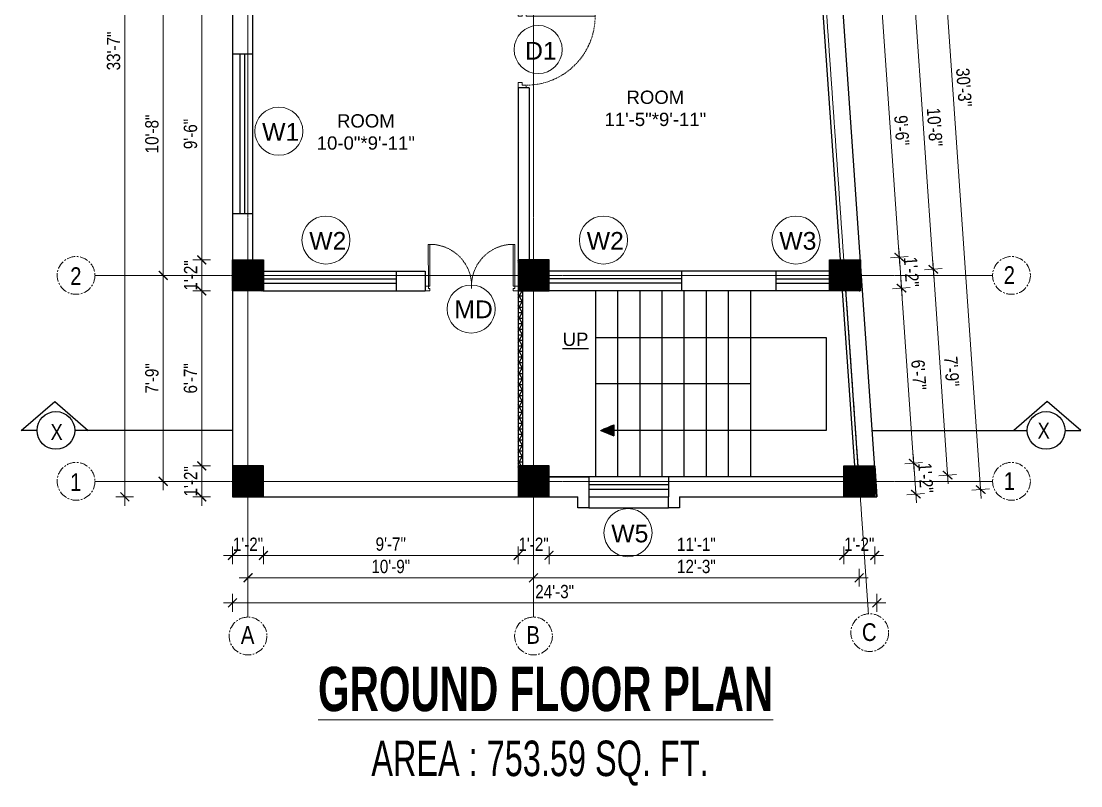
# Model space of a CAD drawing. Header units: inches. Extents: x -10117506 to -5032697, y -6529230 to -3254494.
# Drawn here: x -5047864.5 to -5047385.8, y -3260558.7 to -3260213.4 of the extents above; entities that cross this region are included whole.
import ezdxf

# ---------------------------------------------------------------- set-up
doc = ezdxf.new("R2010")
doc.units = ezdxf.units.IN
doc.header["$LTSCALE"] = 2
doc.header["$MEASUREMENT"] = 0
doc.header["$PDMODE"] = 34
doc.linetypes.add('CENTER', pattern=[2, 1.25, -0.25, 0.25, -0.25])
doc.linetypes.add('HIDDEN', pattern=[0.375, 0.25, -0.125])
doc.layers.get('0').update_dxf_attribs({"linetype": 'CONTINUOUS'})
doc.layers.get('DEFPOINTS').update_dxf_attribs({"color": 141, "linetype": 'CONTINUOUS'})
doc.layers.add('A-Hatch', color=7, linetype='CONTINUOUS')
for name, color, linetype, lineweight in [('Annotate-Lite.w', 177, 'CONTINUOUS', 9), ('Annotations-Bold.w', 177, 'CONTINUOUS', 13), ('DIM 1-100', 4, 'CONTINUOUS', 13), ('Door-Window.w', 4, 'CONTINUOUS', 15), ('TEXT', 181, 'CONTINUOUS', 25), ('Text-100.w', 254, 'CONTINUOUS', 9)]:
    doc.layers.add(name, color=color, linetype=linetype, lineweight=lineweight)
doc.styles.add('ARAIL', font='ARIALN.TTF')
doc.styles.add('Arial', font='arial.ttf', dxfattribs={"width": 0.8, "height": 12})
doc.styles.add('arial.', font='arial.ttf')
doc.styles.add('gaurav', font='arial.ttf')
doc.styles.get("Standard").update_dxf_attribs({"font": 'ARIALN.TTF'})
doc.dimstyles.new('1 by 96', dxfattribs={"dimtxt": 6, "dimasz": 4, "dimexe": 4, "dimexo": 4, "dimgap": 2, "dimtad": 1, "dimdec": 0, "dimzin": 0, "dimdsep": 46, "dimlunit": 4, "dimtxsty": 'Standard', "dimblk": 'ARCHTICK', "dimcen": 0, "dimdle": 4, "dimadec": 0, "dimazin": 0, "dimtfac": 1, "dimtdec": 0, "dimtix": 1, "dimtofl": 0, "dimtmove": 1, "dimatfit": 3, "dimldrblk": 'ARCHTICK', "dimfxl": 4, "dimfxlon": 1, "dimtolj": 1, "dimtzin": 0, "dimlwd": -1, "dimlwe": -1, "dimarcsym": 0})
pattern_1 = [(45, (43663.67672, -1619.9974), (-0.0883883476483, 0.0883883476483), [])]

# ---------------------------------------------------------------- blocks, each defined once
blk = doc.blocks.new('FDFDRE')
at = {"ltscale": 3}
for p, q in [((165701.11, -58637.82), (165701.1, -58641.5)), ((165701.1, -58641.5), (165703.55, -58641.5)), ((165704.78, -58637.83), (165701.11, -58637.82)), ((165703.55, -58641.5), (165703.53, -58672.63)), ((165704.78, -58639.66), (165703.55, -58639.66)), ((165703.55, -58639.66), (165703.55, -58641.5)), ((165703.55, -58641.5), (165704.78, -58641.5)), ((165704.78, -58641.5), (165704.76, -58672.65)), ((165704.78, -58639.66), (165704.78, -58637.83)), ((165766.98, -58637.83), (165770.65, -58637.82)), ((165766.98, -58639.66), (165766.98, -58637.83)), ((165766.98, -58639.66), (165768.2, -58639.66)), ((165766.98, -58641.5), (165767, -58672.65)), ((165768.2, -58641.5), (165766.98, -58641.5)), ((165768.2, -58639.66), (165768.2, -58641.5)), ((165770.65, -58641.5), (165768.2, -58641.5)), ((165768.2, -58641.5), (165768.22, -58672.63)), ((165770.65, -58637.82), (165770.65, -58641.5)), ((165703.53, -58672.63), (165704.76, -58672.65)), ((165768.22, -58672.63), (165767, -58672.65))]:
    blk.add_line(p, q, dxfattribs=at)
at = {"layer": 'Door-Window.w', "color": 9, "linetype": 'HIDDEN', "lineweight": 18}
for centre, start, end in [((165704.78, -58641.5), 269.96183, 3.38353), ((165766.98, -58641.5), 176.61647, 270.03817)]:
    blk.add_arc(centre, 31.16, start, end, dxfattribs=at)
blk = doc.blocks.new('3-0')
at = {"ltscale": 3}
for p, q in [((11063.05, 10097.68), (11065.97, 10099.9)), ((11065.25, 10097.81), (11066.71, 10098.92)), ((11065.97, 10099.9), (11066.71, 10098.92)), ((11063.05, 10097.68), (11064.53, 10095.73)), ((11065.99, 10096.84), (11064.53, 10095.73)), ((11065.99, 10096.84), (11065.25, 10097.81)), ((11085.5, 10074.13), (11110.32, 10092.96)), ((11086.24, 10073.15), (11111.05, 10091.97)), ((11111.05, 10091.97), (11110.32, 10092.96)), ((11084.04, 10073.02), (11082.57, 10071.91)), ((11082.57, 10071.91), (11084.79, 10068.98)), ((11084.04, 10073.02), (11084.78, 10072.04)), ((11084.78, 10072.04), (11086.24, 10073.15)), ((11084.79, 10068.98), (11087.72, 10071.2)), ((11086.24, 10073.15), (11085.5, 10074.13)), ((11087.72, 10071.2), (11086.24, 10073.15))]:
    blk.add_line(p, q, dxfattribs=at)
at = {"layer": 'Door-Window.w', "color": 9, "linetype": 'HIDDEN', "lineweight": 18}
blk.add_arc((11085.5, 10074.13), 31.16, 37.1906, 127.1465, dxfattribs=at)
blk = doc.blocks.new('_ArchTick')
at = {"color": 0, "linetype": 'ByBlock', "const_width": 0.15}
blk.add_lwpolyline([(-0.5, -0.5), (0.5, 0.5)], dxfattribs=at)
blk = doc.blocks.new('*D286')
at = {"layer": 'DEFPOINTS', "color": 0, "ltscale": 0.5, "transparency": 16777216}
for p in [(-5047769.04, -3260207.47), (-5047782.95, -3260321.23), (-5047769.04, -3260321.23)]:
    blk.add_point(p, dxfattribs=at)
at = {"layer": 'DIM 1-100', "color": 0, "ltscale": 0.5, "transparency": 16777216}
for p, q in [((-5047778.95, -3260207.47), (-5047786.95, -3260207.47)), ((-5047782.95, -3260203.47), (-5047782.95, -3260325.23)), ((-5047778.95, -3260321.23), (-5047786.95, -3260321.23))]:
    blk.add_line(p, q, dxfattribs=at)
at = {"layer": 'DIM 1-100', "color": 0, "ltscale": 0.5, "transparency": 16777216, "xscale": 4, "yscale": 4, "zscale": 4}
for p, rotation in [((-5047782.95, -3260207.47), 90), ((-5047782.95, -3260321.23), 270)]:
    blk.add_blockref('_ArchTick', p, dxfattribs=dict(at, rotation=rotation))
at = {"layer": 'DIM 1-100', "color": 0, "ltscale": 0.5, "transparency": 16777216, "insert": (-5047788.01, -3260264.35), "char_height": 6, "attachment_point": 5, "rotation": 90}
blk.add_mtext('\\A1;9\'-6"', dxfattribs=at)
blk = doc.blocks.new('*D287')
at = {"layer": 'DEFPOINTS', "color": 0, "ltscale": 0.5, "transparency": 16777216}
for p in [(-5047769.04, -3260321.23), (-5047782.95, -3260335.23), (-5047769.04, -3260335.23)]:
    blk.add_point(p, dxfattribs=at)
at = {"layer": 'DIM 1-100', "color": 0, "ltscale": 0.5, "transparency": 16777216}
for p, q in [((-5047782.95, -3260317.23), (-5047782.95, -3260339.23)), ((-5047778.95, -3260321.23), (-5047786.95, -3260321.23)), ((-5047778.95, -3260335.23), (-5047786.95, -3260335.23))]:
    blk.add_line(p, q, dxfattribs=at)
at = {"layer": 'DIM 1-100', "color": 0, "ltscale": 0.5, "transparency": 16777216, "xscale": 4, "yscale": 4, "zscale": 4}
for p, rotation in [((-5047782.95, -3260321.23), 90), ((-5047782.95, -3260335.23), 270)]:
    blk.add_blockref('_ArchTick', p, dxfattribs=dict(at, rotation=rotation))
at = {"layer": 'DIM 1-100', "color": 0, "ltscale": 0.5, "transparency": 16777216, "insert": (-5047787.96, -3260328.23), "char_height": 6, "attachment_point": 5, "rotation": 90}
blk.add_mtext('\\A1;1\'-2"', dxfattribs=at)
blk = doc.blocks.new('*D288')
at = {"layer": 'DEFPOINTS', "color": 0, "ltscale": 0.5, "transparency": 16777216}
for p in [(-5047769.04, -3260335.23), (-5047782.95, -3260414.23), (-5047769.04, -3260414.23)]:
    blk.add_point(p, dxfattribs=at)
at = {"layer": 'DIM 1-100', "color": 0, "ltscale": 0.5, "transparency": 16777216}
for p, q in [((-5047782.95, -3260331.23), (-5047782.95, -3260418.23)), ((-5047778.95, -3260335.23), (-5047786.95, -3260335.23)), ((-5047778.95, -3260414.23), (-5047786.95, -3260414.23))]:
    blk.add_line(p, q, dxfattribs=at)
at = {"layer": 'DIM 1-100', "color": 0, "ltscale": 0.5, "transparency": 16777216, "xscale": 4, "yscale": 4, "zscale": 4}
for p, rotation in [((-5047782.95, -3260335.23), 90), ((-5047782.95, -3260414.23), 270)]:
    blk.add_blockref('_ArchTick', p, dxfattribs=dict(at, rotation=rotation))
at = {"layer": 'DIM 1-100', "color": 0, "ltscale": 0.5, "transparency": 16777216, "insert": (-5047788.01, -3260374.73), "char_height": 6, "attachment_point": 5, "rotation": 90}
blk.add_mtext('\\A1;6\'-7"', dxfattribs=at)
blk = doc.blocks.new('*D289')
at = {"layer": 'DEFPOINTS', "color": 0, "ltscale": 0.5, "transparency": 16777216}
for p in [(-5047769.04, -3260414.23), (-5047782.95, -3260428.23), (-5047769.04, -3260428.23)]:
    blk.add_point(p, dxfattribs=at)
at = {"layer": 'DIM 1-100', "color": 0, "ltscale": 0.5, "transparency": 16777216}
for p, q in [((-5047782.95, -3260410.23), (-5047782.95, -3260432.23)), ((-5047778.95, -3260414.23), (-5047786.95, -3260414.23)), ((-5047778.95, -3260428.23), (-5047786.95, -3260428.23))]:
    blk.add_line(p, q, dxfattribs=at)
at = {"layer": 'DIM 1-100', "color": 0, "ltscale": 0.5, "transparency": 16777216, "xscale": 4, "yscale": 4, "zscale": 4}
for p, rotation in [((-5047782.95, -3260414.23), 90), ((-5047782.95, -3260428.23), 270)]:
    blk.add_blockref('_ArchTick', p, dxfattribs=dict(at, rotation=rotation))
at = {"layer": 'DIM 1-100', "color": 0, "ltscale": 0.5, "transparency": 16777216, "insert": (-5047787.96, -3260421.23), "char_height": 6, "attachment_point": 5, "rotation": 90}
blk.add_mtext('\\A1;1\'-2"', dxfattribs=at)
blk = doc.blocks.new('*D291')
at = {"layer": 'DEFPOINTS', "color": 0, "ltscale": 0.5, "transparency": 16777216}
for p in [(-5047762.04, -3260200.47), (-5047800.37, -3260328.23), (-5047762.04, -3260328.23)]:
    blk.add_point(p, dxfattribs=at)
at = {"layer": 'DIM 1-100', "color": 0, "ltscale": 0.5, "transparency": 16777216}
for p, q in [((-5047800.37, -3260196.47), (-5047800.37, -3260332.23)), ((-5047796.37, -3260200.47), (-5047804.37, -3260200.47)), ((-5047796.37, -3260328.23), (-5047804.37, -3260328.23))]:
    blk.add_line(p, q, dxfattribs=at)
at = {"layer": 'DIM 1-100', "color": 0, "ltscale": 0.5, "transparency": 16777216, "xscale": 4, "yscale": 4, "zscale": 4}
for p, rotation in [((-5047800.37, -3260200.47), 90), ((-5047800.37, -3260328.23), 270)]:
    blk.add_blockref('_ArchTick', p, dxfattribs=dict(at, rotation=rotation))
at = {"layer": 'DIM 1-100', "color": 0, "ltscale": 0.5, "transparency": 16777216, "insert": (-5047805.44, -3260264.35), "char_height": 6, "attachment_point": 5, "rotation": 90}
blk.add_mtext('\\A1;10\'-8"', dxfattribs=at)
blk = doc.blocks.new('*D292')
at = {"layer": 'DEFPOINTS', "color": 0, "ltscale": 0.5, "transparency": 16777216}
for p in [(-5047762.04, -3260328.23), (-5047800.37, -3260421.23), (-5047762.04, -3260421.23)]:
    blk.add_point(p, dxfattribs=at)
at = {"layer": 'DIM 1-100', "color": 0, "ltscale": 0.5, "transparency": 16777216}
for p, q in [((-5047800.37, -3260324.23), (-5047800.37, -3260425.23)), ((-5047796.37, -3260328.23), (-5047804.37, -3260328.23)), ((-5047796.37, -3260421.23), (-5047804.37, -3260421.23))]:
    blk.add_line(p, q, dxfattribs=at)
at = {"layer": 'DIM 1-100', "color": 0, "ltscale": 0.5, "transparency": 16777216, "xscale": 4, "yscale": 4, "zscale": 4}
for p, rotation in [((-5047800.37, -3260328.23), 90), ((-5047800.37, -3260421.23), 270)]:
    blk.add_blockref('_ArchTick', p, dxfattribs=dict(at, rotation=rotation))
at = {"layer": 'DIM 1-100', "color": 0, "ltscale": 0.5, "transparency": 16777216, "insert": (-5047805.44, -3260374.73), "char_height": 6, "attachment_point": 5, "rotation": 90}
blk.add_mtext('\\A1;7\'-9"', dxfattribs=at)
blk = doc.blocks.new('*D293')
at = {"layer": 'DEFPOINTS', "color": 0, "ltscale": 0.5, "transparency": 16777216}
for p in [(-5047769.04, -3260025.47), (-5047817.71, -3260428.23), (-5047769.04, -3260428.23)]:
    blk.add_point(p, dxfattribs=at)
at = {"layer": 'DIM 1-100', "color": 0, "ltscale": 0.5, "transparency": 16777216}
for p, q in [((-5047813.71, -3260025.47), (-5047821.71, -3260025.47)), ((-5047817.71, -3260021.47), (-5047817.71, -3260432.23)), ((-5047813.71, -3260428.23), (-5047821.71, -3260428.23))]:
    blk.add_line(p, q, dxfattribs=at)
at = {"layer": 'DIM 1-100', "color": 0, "ltscale": 0.5, "transparency": 16777216, "xscale": 4, "yscale": 4, "zscale": 4}
for p, rotation in [((-5047817.71, -3260025.47), 90), ((-5047817.71, -3260428.23), 270)]:
    blk.add_blockref('_ArchTick', p, dxfattribs=dict(at, rotation=rotation))
at = {"layer": 'DIM 1-100', "color": 0, "ltscale": 0.5, "transparency": 16777216, "insert": (-5047822.77, -3260226.85), "char_height": 6, "attachment_point": 5, "rotation": 90}
blk.add_mtext('\\A1;33\'-7"', dxfattribs=at)
blk = doc.blocks.new('*D298')
at = {"layer": 'DEFPOINTS', "color": 0, "ltscale": 0.5, "transparency": 16777216}
for p in [(-5047769.04, -3260428.23), (-5047755.04, -3260428.23), (-5047755.04, -3260454.67)]:
    blk.add_point(p, dxfattribs=at)
at = {"layer": 'DIM 1-100', "color": 0, "ltscale": 0.5, "transparency": 16777216}
for p, q in [((-5047769.04, -3260450.67), (-5047769.04, -3260458.67)), ((-5047755.04, -3260450.67), (-5047755.04, -3260458.67)), ((-5047773.04, -3260454.67), (-5047751.04, -3260454.67))]:
    blk.add_line(p, q, dxfattribs=at)
at = {"layer": 'DIM 1-100', "color": 0, "ltscale": 0.5, "transparency": 16777216, "xscale": 4, "yscale": 4, "zscale": 4, "rotation": 180}
blk.add_blockref('_ArchTick', (-5047769.04, -3260454.67), dxfattribs=at)
at = {"layer": 'DIM 1-100', "color": 0, "ltscale": 0.5, "transparency": 16777216, "xscale": 4, "yscale": 4, "zscale": 4}
blk.add_blockref('_ArchTick', (-5047755.04, -3260454.67), dxfattribs=at)
at = {"layer": 'DIM 1-100', "color": 0, "ltscale": 0.5, "transparency": 16777216, "insert": (-5047762.04, -3260449.66), "char_height": 6, "attachment_point": 5}
blk.add_mtext('\\A1;1\'-2"', dxfattribs=at)
blk = doc.blocks.new('*D299')
at = {"layer": 'DEFPOINTS', "color": 0, "ltscale": 0.5, "transparency": 16777216}
for p in [(-5047755.04, -3260428.23), (-5047640.04, -3260428.23), (-5047640.04, -3260454.67)]:
    blk.add_point(p, dxfattribs=at)
at = {"layer": 'DIM 1-100', "color": 0, "ltscale": 0.5, "transparency": 16777216}
for p, q in [((-5047755.04, -3260450.67), (-5047755.04, -3260458.67)), ((-5047640.04, -3260450.67), (-5047640.04, -3260458.67)), ((-5047759.04, -3260454.67), (-5047636.04, -3260454.67))]:
    blk.add_line(p, q, dxfattribs=at)
at = {"layer": 'DIM 1-100', "color": 0, "ltscale": 0.5, "transparency": 16777216, "xscale": 4, "yscale": 4, "zscale": 4, "rotation": 180}
blk.add_blockref('_ArchTick', (-5047755.04, -3260454.67), dxfattribs=at)
at = {"layer": 'DIM 1-100', "color": 0, "ltscale": 0.5, "transparency": 16777216, "xscale": 4, "yscale": 4, "zscale": 4}
blk.add_blockref('_ArchTick', (-5047640.04, -3260454.67), dxfattribs=at)
at = {"layer": 'DIM 1-100', "color": 0, "ltscale": 0.5, "transparency": 16777216, "insert": (-5047697.54, -3260449.6), "char_height": 6, "attachment_point": 5}
blk.add_mtext('\\A1;9\'-7"', dxfattribs=at)
blk = doc.blocks.new('*D300')
at = {"layer": 'DEFPOINTS', "color": 0, "ltscale": 0.5, "transparency": 16777216}
for p in [(-5047640.04, -3260428.23), (-5047626.04, -3260428.23), (-5047626.04, -3260454.67)]:
    blk.add_point(p, dxfattribs=at)
at = {"layer": 'DIM 1-100', "color": 0, "ltscale": 0.5, "transparency": 16777216}
for p, q in [((-5047640.04, -3260450.67), (-5047640.04, -3260458.67)), ((-5047626.04, -3260450.67), (-5047626.04, -3260458.67)), ((-5047644.04, -3260454.67), (-5047622.04, -3260454.67))]:
    blk.add_line(p, q, dxfattribs=at)
at = {"layer": 'DIM 1-100', "color": 0, "ltscale": 0.5, "transparency": 16777216, "xscale": 4, "yscale": 4, "zscale": 4, "rotation": 180}
blk.add_blockref('_ArchTick', (-5047640.04, -3260454.67), dxfattribs=at)
at = {"layer": 'DIM 1-100', "color": 0, "ltscale": 0.5, "transparency": 16777216, "xscale": 4, "yscale": 4, "zscale": 4}
blk.add_blockref('_ArchTick', (-5047626.04, -3260454.67), dxfattribs=at)
at = {"layer": 'DIM 1-100', "color": 0, "ltscale": 0.5, "transparency": 16777216, "insert": (-5047633.04, -3260449.66), "char_height": 6, "attachment_point": 5}
blk.add_mtext('\\A1;1\'-2"', dxfattribs=at)
blk = doc.blocks.new('*D301')
at = {"layer": 'DEFPOINTS', "color": 0, "ltscale": 0.5, "transparency": 16777216}
for p in [(-5047626.04, -3260428.23), (-5047492.89, -3260428.23), (-5047492.89, -3260454.67)]:
    blk.add_point(p, dxfattribs=at)
at = {"layer": 'DIM 1-100', "color": 0, "ltscale": 0.5, "transparency": 16777216}
for p, q in [((-5047626.04, -3260450.67), (-5047626.04, -3260458.67)), ((-5047492.89, -3260450.67), (-5047492.89, -3260458.67)), ((-5047630.04, -3260454.67), (-5047488.89, -3260454.67))]:
    blk.add_line(p, q, dxfattribs=at)
at = {"layer": 'DIM 1-100', "color": 0, "ltscale": 0.5, "transparency": 16777216, "xscale": 4, "yscale": 4, "zscale": 4, "rotation": 180}
blk.add_blockref('_ArchTick', (-5047626.04, -3260454.67), dxfattribs=at)
at = {"layer": 'DIM 1-100', "color": 0, "ltscale": 0.5, "transparency": 16777216, "xscale": 4, "yscale": 4, "zscale": 4}
blk.add_blockref('_ArchTick', (-5047492.89, -3260454.67), dxfattribs=at)
at = {"layer": 'DIM 1-100', "color": 0, "ltscale": 0.5, "transparency": 16777216, "insert": (-5047559.46, -3260449.66), "char_height": 6, "attachment_point": 5}
blk.add_mtext('\\A1;11\'-1"', dxfattribs=at)
blk = doc.blocks.new('*D302')
at = {"layer": 'DEFPOINTS', "color": 0, "ltscale": 0.5, "transparency": 16777216}
for p in [(-5047492.89, -3260428.23), (-5047478.89, -3260428.23), (-5047478.89, -3260454.67)]:
    blk.add_point(p, dxfattribs=at)
at = {"layer": 'DIM 1-100', "color": 0, "ltscale": 0.5, "transparency": 16777216}
for p, q in [((-5047492.89, -3260450.67), (-5047492.89, -3260458.67)), ((-5047478.89, -3260450.67), (-5047478.89, -3260458.67)), ((-5047496.89, -3260454.67), (-5047474.89, -3260454.67))]:
    blk.add_line(p, q, dxfattribs=at)
at = {"layer": 'DIM 1-100', "color": 0, "ltscale": 0.5, "transparency": 16777216, "xscale": 4, "yscale": 4, "zscale": 4, "rotation": 180}
blk.add_blockref('_ArchTick', (-5047492.89, -3260454.67), dxfattribs=at)
at = {"layer": 'DIM 1-100', "color": 0, "ltscale": 0.5, "transparency": 16777216, "xscale": 4, "yscale": 4, "zscale": 4}
blk.add_blockref('_ArchTick', (-5047478.89, -3260454.67), dxfattribs=at)
at = {"layer": 'DIM 1-100', "color": 0, "ltscale": 0.5, "transparency": 16777216, "insert": (-5047485.89, -3260449.66), "char_height": 6, "attachment_point": 5}
blk.add_mtext('\\A1;1\'-2"', dxfattribs=at)
blk = doc.blocks.new('*D303')
at = {"layer": 'DEFPOINTS', "color": 0, "ltscale": 0.5, "transparency": 16777216}
for p in [(-5047762.04, -3260421.23), (-5047633.04, -3260421.23), (-5047633.04, -3260464.79)]:
    blk.add_point(p, dxfattribs=at)
at = {"layer": 'DIM 1-100', "color": 0, "ltscale": 0.5, "transparency": 16777216}
for p, q in [((-5047762.04, -3260460.79), (-5047762.04, -3260468.79)), ((-5047633.04, -3260460.79), (-5047633.04, -3260468.79)), ((-5047766.04, -3260464.79), (-5047629.04, -3260464.79))]:
    blk.add_line(p, q, dxfattribs=at)
at = {"layer": 'DIM 1-100', "color": 0, "ltscale": 0.5, "transparency": 16777216, "xscale": 4, "yscale": 4, "zscale": 4, "rotation": 180}
blk.add_blockref('_ArchTick', (-5047762.04, -3260464.79), dxfattribs=at)
at = {"layer": 'DIM 1-100', "color": 0, "ltscale": 0.5, "transparency": 16777216, "xscale": 4, "yscale": 4, "zscale": 4}
blk.add_blockref('_ArchTick', (-5047633.04, -3260464.79), dxfattribs=at)
at = {"layer": 'DIM 1-100', "color": 0, "ltscale": 0.5, "transparency": 16777216, "insert": (-5047697.54, -3260459.72), "char_height": 6, "attachment_point": 5}
blk.add_mtext('\\A1;10\'-9"', dxfattribs=at)
blk = doc.blocks.new('*D304')
at = {"layer": 'DEFPOINTS', "color": 0, "ltscale": 0.5, "transparency": 16777216}
for p in [(-5047633.04, -3260421.23), (-5047485.89, -3260421.23), (-5047485.89, -3260464.79)]:
    blk.add_point(p, dxfattribs=at)
at = {"layer": 'DIM 1-100', "color": 0, "ltscale": 0.5, "transparency": 16777216}
for p, q in [((-5047633.04, -3260460.79), (-5047633.04, -3260468.79)), ((-5047485.89, -3260460.79), (-5047485.89, -3260468.79)), ((-5047637.04, -3260464.79), (-5047481.89, -3260464.79))]:
    blk.add_line(p, q, dxfattribs=at)
at = {"layer": 'DIM 1-100', "color": 0, "ltscale": 0.5, "transparency": 16777216, "xscale": 4, "yscale": 4, "zscale": 4, "rotation": 180}
blk.add_blockref('_ArchTick', (-5047633.04, -3260464.79), dxfattribs=at)
at = {"layer": 'DIM 1-100', "color": 0, "ltscale": 0.5, "transparency": 16777216, "xscale": 4, "yscale": 4, "zscale": 4}
blk.add_blockref('_ArchTick', (-5047485.89, -3260464.79), dxfattribs=at)
at = {"layer": 'DIM 1-100', "color": 0, "ltscale": 0.5, "transparency": 16777216, "insert": (-5047559.46, -3260459.72), "char_height": 6, "attachment_point": 5}
blk.add_mtext('\\A1;12\'-3"', dxfattribs=at)
blk = doc.blocks.new('*D305')
at = {"layer": 'DEFPOINTS', "color": 0, "ltscale": 0.5, "transparency": 16777216}
for p in [(-5047769.04, -3260428.23), (-5047477.92, -3260428.23), (-5047477.92, -3260476.11)]:
    blk.add_point(p, dxfattribs=at)
at = {"layer": 'DIM 1-100', "color": 0, "ltscale": 0.5, "transparency": 16777216}
for p, q in [((-5047769.04, -3260472.11), (-5047769.04, -3260480.11)), ((-5047477.92, -3260472.11), (-5047477.92, -3260480.11)), ((-5047773.04, -3260476.11), (-5047473.92, -3260476.11))]:
    blk.add_line(p, q, dxfattribs=at)
at = {"layer": 'DIM 1-100', "color": 0, "ltscale": 0.5, "transparency": 16777216, "xscale": 4, "yscale": 4, "zscale": 4, "rotation": 180}
blk.add_blockref('_ArchTick', (-5047769.04, -3260476.11), dxfattribs=at)
at = {"layer": 'DIM 1-100', "color": 0, "ltscale": 0.5, "transparency": 16777216, "xscale": 4, "yscale": 4, "zscale": 4}
blk.add_blockref('_ArchTick', (-5047477.92, -3260476.11), dxfattribs=at)
at = {"layer": 'DIM 1-100', "color": 0, "ltscale": 0.5, "transparency": 16777216, "insert": (-5047623.48, -3260471.05), "char_height": 6, "attachment_point": 5}
blk.add_mtext('\\A1;24\'-3"', dxfattribs=at)
blk = doc.blocks.new('*D306')
at = {"layer": 'DEFPOINTS', "color": 0, "ltscale": 0.5, "transparency": 16777216}
for p in [(-5047478.89, -3260414.23), (-5047460.31, -3260427), (-5047477.92, -3260428.23)]:
    blk.add_point(p, dxfattribs=at)
at = {"layer": 'DIM 1-100', "color": 0, "ltscale": 0.5, "transparency": 16777216}
for p, q in [((-5047465.28, -3260413.28), (-5047457.3, -3260412.72)), ((-5047461.57, -3260409.01), (-5047460.03, -3260430.99)), ((-5047464.3, -3260427.28), (-5047456.32, -3260426.72))]:
    blk.add_line(p, q, dxfattribs=at)
at = {"layer": 'DIM 1-100', "color": 0, "ltscale": 0.5, "transparency": 16777216, "xscale": 4, "yscale": 4, "zscale": 4}
for p, rotation in [((-5047461.29, -3260413), 93.98810611649257), ((-5047460.31, -3260427), 273.9881061164926)]:
    blk.add_blockref('_ArchTick', p, dxfattribs=dict(at, rotation=rotation))
at = {"layer": 'DIM 1-100', "color": 0, "ltscale": 0.5, "transparency": 16777216, "insert": (-5047455.8, -3260419.65), "char_height": 6, "attachment_point": 5, "rotation": 273.9881}
blk.add_mtext('\\A1;1\'-2"', dxfattribs=at)
blk = doc.blocks.new('*D307')
at = {"layer": 'DEFPOINTS', "color": 0, "ltscale": 0.5, "transparency": 16777216}
for p in [(-5047485.03, -3260335.23), (-5047466.8, -3260333.96), (-5047478.89, -3260414.23)]:
    blk.add_point(p, dxfattribs=at)
at = {"layer": 'DIM 1-100', "color": 0, "ltscale": 0.5, "transparency": 16777216}
for p, q in [((-5047461.01, -3260416.99), (-5047467.08, -3260329.97)), ((-5047470.79, -3260334.23), (-5047462.81, -3260333.68)), ((-5047465.28, -3260413.28), (-5047457.3, -3260412.72))]:
    blk.add_line(p, q, dxfattribs=at)
at = {"layer": 'DIM 1-100', "color": 0, "ltscale": 0.5, "transparency": 16777216, "xscale": 4, "yscale": 4, "zscale": 4}
for p, rotation in [((-5047466.8, -3260333.96), 93.98810609593617), ((-5047461.29, -3260413), 273.9881060959362)]:
    blk.add_blockref('_ArchTick', p, dxfattribs=dict(at, rotation=rotation))
at = {"layer": 'DIM 1-100', "color": 0, "ltscale": 0.5, "transparency": 16777216, "insert": (-5047458.99, -3260373.13), "char_height": 6, "attachment_point": 5, "rotation": 273.9881}
blk.add_mtext('\\A1;6\'-7"', dxfattribs=at)
blk = doc.blocks.new('*D308')
at = {"layer": 'DEFPOINTS', "color": 0, "ltscale": 0.5, "transparency": 16777216}
for p in [(-5047485.38, -3260321.23), (-5047467.77, -3260320), (-5047485.03, -3260335.23)]:
    blk.add_point(p, dxfattribs=at)
at = {"layer": 'DIM 1-100', "color": 0, "ltscale": 0.5, "transparency": 16777216}
for p, q in [((-5047466.52, -3260337.95), (-5047468.05, -3260316.01)), ((-5047471.76, -3260320.28), (-5047463.78, -3260319.72)), ((-5047470.79, -3260334.23), (-5047462.81, -3260333.68))]:
    blk.add_line(p, q, dxfattribs=at)
at = {"layer": 'DIM 1-100', "color": 0, "ltscale": 0.5, "transparency": 16777216, "xscale": 4, "yscale": 4, "zscale": 4}
for p, rotation in [((-5047467.77, -3260320), 93.98810609593617), ((-5047466.8, -3260333.96), 273.9881060959362)]:
    blk.add_blockref('_ArchTick', p, dxfattribs=dict(at, rotation=rotation))
at = {"layer": 'DIM 1-100', "color": 0, "ltscale": 0.5, "transparency": 16777216, "insert": (-5047462.29, -3260326.63), "char_height": 6, "attachment_point": 5, "rotation": 273.9881}
blk.add_mtext('\\A1;1\'-2"', dxfattribs=at)
blk = doc.blocks.new('*D309')
at = {"layer": 'DEFPOINTS', "color": 0, "ltscale": 0.5, "transparency": 16777216}
for p in [(-5047494.28, -3260207.47), (-5047475.71, -3260206.17), (-5047485.38, -3260321.23)]:
    blk.add_point(p, dxfattribs=at)
at = {"layer": 'DIM 1-100', "color": 0, "ltscale": 0.5, "transparency": 16777216}
for p, q in [((-5047467.49, -3260323.99), (-5047475.99, -3260202.18)), ((-5047479.7, -3260206.45), (-5047471.72, -3260205.89)), ((-5047471.76, -3260320.28), (-5047463.78, -3260319.72))]:
    blk.add_line(p, q, dxfattribs=at)
at = {"layer": 'DIM 1-100', "color": 0, "ltscale": 0.5, "transparency": 16777216, "xscale": 4, "yscale": 4, "zscale": 4}
for p, rotation in [((-5047475.71, -3260206.17), 93.98810609593617), ((-5047467.77, -3260320), 273.9881060959362)]:
    blk.add_blockref('_ArchTick', p, dxfattribs=dict(at, rotation=rotation))
at = {"layer": 'DIM 1-100', "color": 0, "ltscale": 0.5, "transparency": 16777216, "insert": (-5047466.69, -3260262.73), "char_height": 6, "attachment_point": 5, "rotation": 273.9881}
blk.add_mtext('\\A1;9\'-6"', dxfattribs=at)
blk = doc.blocks.new('*D316')
at = {"layer": 'DEFPOINTS', "color": 0, "ltscale": 0.5, "transparency": 16777216}
for p in [(-5047501.28, -3260200.47), (-5047452.42, -3260325.44), (-5047492.38, -3260328.23)]:
    blk.add_point(p, dxfattribs=at)
at = {"layer": 'DIM 1-100', "color": 0, "ltscale": 0.5, "transparency": 16777216}
for p, q in [((-5047465.31, -3260197.96), (-5047457.33, -3260197.4)), ((-5047461.6, -3260193.69), (-5047452.14, -3260329.43)), ((-5047456.41, -3260325.72), (-5047448.43, -3260325.16))]:
    blk.add_line(p, q, dxfattribs=at)
at = {"layer": 'DIM 1-100', "color": 0, "ltscale": 0.5, "transparency": 16777216, "xscale": 4, "yscale": 4, "zscale": 4}
for p, rotation in [((-5047461.32, -3260197.68), 93.98810609593617), ((-5047452.42, -3260325.44), 273.9881060959362)]:
    blk.add_blockref('_ArchTick', p, dxfattribs=dict(at, rotation=rotation))
at = {"layer": 'DIM 1-100', "color": 0, "ltscale": 0.5, "transparency": 16777216, "insert": (-5047451.82, -3260261.21), "char_height": 6, "attachment_point": 5, "rotation": 273.9881}
blk.add_mtext('\\A1;10\'-8"', dxfattribs=at)
blk = doc.blocks.new('*D317')
at = {"layer": 'DEFPOINTS', "color": 0, "ltscale": 0.5, "transparency": 16777216}
for p in [(-5047492.38, -3260328.23), (-5047485.89, -3260421.23), (-5047445.93, -3260418.44)]:
    blk.add_point(p, dxfattribs=at)
at = {"layer": 'DIM 1-100', "color": 0, "ltscale": 0.5, "transparency": 16777216}
for p, q in [((-5047452.7, -3260321.45), (-5047445.65, -3260422.43)), ((-5047456.41, -3260325.72), (-5047448.43, -3260325.16)), ((-5047449.92, -3260418.72), (-5047441.94, -3260418.16))]:
    blk.add_line(p, q, dxfattribs=at)
at = {"layer": 'DIM 1-100', "color": 0, "ltscale": 0.5, "transparency": 16777216, "xscale": 4, "yscale": 4, "zscale": 4}
for p, rotation in [((-5047452.42, -3260325.44), 93.98810609593617), ((-5047445.93, -3260418.44), 273.9881060959362)]:
    blk.add_blockref('_ArchTick', p, dxfattribs=dict(at, rotation=rotation))
at = {"layer": 'DIM 1-100', "color": 0, "ltscale": 0.5, "transparency": 16777216, "insert": (-5047444.12, -3260371.59), "char_height": 6, "attachment_point": 5, "rotation": 273.9881}
blk.add_mtext('\\A1;7\'-9"', dxfattribs=at)
blk = doc.blocks.new('*D319')
at = {"layer": 'DEFPOINTS', "color": 0, "ltscale": 0.5, "transparency": 16777216}
for p in [(-5047456.27, -3260062.36), (-5047503.2, -3260065.63), (-5047477.92, -3260428.23)]:
    blk.add_point(p, dxfattribs=at)
at = {"layer": 'DIM 1-100', "color": 0, "ltscale": 0.5, "transparency": 16777216}
for p, q in [((-5047430.72, -3260428.95), (-5047456.55, -3260058.37)), ((-5047460.26, -3260062.64), (-5047452.28, -3260062.08)), ((-5047434.98, -3260425.23), (-5047427, -3260424.68))]:
    blk.add_line(p, q, dxfattribs=at)
at = {"layer": 'DIM 1-100', "color": 0, "ltscale": 0.5, "transparency": 16777216, "xscale": 4, "yscale": 4, "zscale": 4}
for p, rotation in [((-5047456.27, -3260062.36), 93.98810611425189), ((-5047430.99, -3260424.96), 273.9881061142519)]:
    blk.add_blockref('_ArchTick', p, dxfattribs=dict(at, rotation=rotation))
at = {"layer": 'DIM 1-100', "color": 0, "ltscale": 0.5, "transparency": 16777216, "insert": (-5047438.58, -3260243.3), "char_height": 6, "attachment_point": 5, "rotation": 273.9881}
blk.add_mtext('\\A1;30\'-3"', dxfattribs=at)

msp = doc.modelspace()

# ---------------------------------------------------------------- hatches: boundary and pattern name
at = {"layer": 'A-Hatch', "ltscale": 0.5}
h = msp.add_hatch(dxfattribs=at)
h.set_pattern_fill('ANSI31', color=256)
h.set_pattern_definition(pattern_1)
h.paths.add_polyline_path([(-5047755.04, -3260326.23), (-5047755.04, -3260321.23), (-5047769.04, -3260321.23), (-5047769.04, -3260335.23), (-5047755.04, -3260335.23)])
h = msp.add_hatch(dxfattribs=at)
h.set_pattern_fill('ANSI31', color=256)
h.set_pattern_definition(pattern_1)
h.paths.add_polyline_path([(-5047626.04, -3260321.23), (-5047640.04, -3260321.23), (-5047640.04, -3260333.01), (-5047640.03, -3260333.01), (-5047640.04, -3260335.23), (-5047626.04, -3260335.23)])
h = msp.add_hatch(dxfattribs=at)
h.set_pattern_fill('ANSI31', color=256)
h.set_pattern_definition(pattern_1)
h.paths.add_polyline_path([(-5047485.38, -3260321.23), (-5047499.38, -3260321.23), (-5047499.38, -3260335.23), (-5047485.38, -3260335.23)])
at = {"layer": 'A-Hatch', "transparency": 33554661}
h = msp.add_hatch(dxfattribs=at)
h.set_pattern_fill('NET3', color=256, scale=20)
h.set_pattern_definition([(0, (37518.7272, -1619.9974), (0, 2.5), []), (60, (37518.7272, -1619.9974), (-2.1650635095, 1.25), []), (120, (37518.7272, -1619.9974), (-2.1650635095, -1.25), [])])
h.paths.add_polyline_path([(-5047638.04, -3260335.23), (-5047640.04, -3260335.23), (-5047640.04, -3260414.23), (-5047638.04, -3260414.23)])
at = {"layer": 'A-Hatch', "ltscale": 0.5}
h = msp.add_hatch(dxfattribs=at)
h.set_pattern_fill('ANSI31', color=256)
h.set_pattern_definition(pattern_1)
h.paths.add_polyline_path([(-5047602.7, -3260398.23), (-5047596.78, -3260400.74), (-5047596.78, -3260395.72)])
h = msp.add_hatch(dxfattribs=at)
h.set_pattern_fill('ANSI31', color=256)
h.set_pattern_definition(pattern_1)
h.paths.add_polyline_path([(-5047755.04, -3260414.23), (-5047769.04, -3260414.23), (-5047769.04, -3260428.23), (-5047755.04, -3260428.23)])
h = msp.add_hatch(dxfattribs=at)
h.set_pattern_fill('ANSI31', color=256)
h.set_pattern_definition(pattern_1)
h.paths.add_polyline_path([(-5047626.04, -3260414.23), (-5047640.04, -3260414.23), (-5047640.04, -3260428.23), (-5047626.04, -3260428.23)])
h = msp.add_hatch(dxfattribs=at)
h.set_pattern_fill('ANSI31', color=256)
h.set_pattern_definition(pattern_1)
h.paths.add_polyline_path([(-5047478.89, -3260414.23), (-5047492.89, -3260414.23), (-5047492.89, -3260428.23), (-5047478.89, -3260428.23)])

# ---------------------------------------------------------------- linework, layer by layer
at = {"ltscale": 0.5}
for p, q in [((-5047477.92, -3260428.23), (-5047503.2, -3260065.63)), ((-5047769.04, -3260193.47), (-5047769.04, -3260428.23)), ((-5047760.04, -3260207.47), (-5047760.04, -3260321.23)), ((-5047494.4, -3260321.23), (-5047502.33, -3260207.47)), ((-5047760.04, -3260228.35), (-5047769.04, -3260228.35)), ((-5047765.54, -3260300.35), (-5047765.54, -3260228.35)), ((-5047763.54, -3260300.35), (-5047763.54, -3260228.35)), ((-5047640.04, -3260243.47), (-5047640.04, -3260321.23)), ((-5047635.04, -3260243.47), (-5047640.04, -3260243.47)), ((-5047635.04, -3260243.47), (-5047635.04, -3260321.23)), ((-5047760.04, -3260300.35), (-5047769.04, -3260300.35)), ((-5047755.04, -3260326.23), (-5047682.04, -3260326.23)), ((-5047755.04, -3260326.23), (-5047755.04, -3260335.23)), ((-5047695.04, -3260326.23), (-5047695.04, -3260335.23)), ((-5047682.04, -3260326.23), (-5047682.04, -3260335.23)), ((-5047499.38, -3260326.23), (-5047626.04, -3260326.23)), ((-5047566.04, -3260335.23), (-5047566.04, -3260326.23)), ((-5047523.38, -3260335.23), (-5047523.38, -3260326.23)), ((-5047755.04, -3260329.73), (-5047695.04, -3260329.73)), ((-5047755.04, -3260331.73), (-5047695.04, -3260331.73)), ((-5047566.04, -3260329.73), (-5047626.04, -3260329.73)), ((-5047566.04, -3260331.73), (-5047626.04, -3260331.73)), ((-5047523.38, -3260329.73), (-5047499.38, -3260329.73)), ((-5047523.38, -3260331.73), (-5047499.38, -3260331.73)), ((-5047485.89, -3260421.23), (-5047492.38, -3260328.23)), ((-5047755.04, -3260335.23), (-5047682.04, -3260335.23)), ((-5047640.04, -3260335.23), (-5047640.04, -3260414.23)), ((-5047638.04, -3260335.23), (-5047638.04, -3260414.23)), ((-5047499.03, -3260335.23), (-5047626.04, -3260335.23)), ((-5047605.07, -3260335.23), (-5047605.07, -3260377.23)), ((-5047595.07, -3260335.23), (-5047595.07, -3260377.23)), ((-5047585.07, -3260335.23), (-5047585.07, -3260377.23)), ((-5047575.07, -3260335.23), (-5047575.07, -3260377.23)), ((-5047565.07, -3260335.23), (-5047565.07, -3260377.23)), ((-5047555.07, -3260335.23), (-5047555.07, -3260377.23)), ((-5047545.07, -3260335.23), (-5047545.07, -3260377.23)), ((-5047535.07, -3260335.23), (-5047535.07, -3260377.23)), ((-5047499.38, -3260335.23), (-5047523.38, -3260335.23)), ((-5047487.91, -3260414.23), (-5047493.42, -3260335.23)), ((-5047605.07, -3260356.23), (-5047500.79, -3260356.23)), ((-5047500.79, -3260356.23), (-5047500.79, -3260398.23)), ((-5047535.07, -3260377.23), (-5047605.07, -3260377.23)), ((-5047605.07, -3260377.23), (-5047605.07, -3260419.23)), ((-5047595.07, -3260377.23), (-5047595.07, -3260419.23)), ((-5047585.07, -3260377.23), (-5047585.07, -3260419.23)), ((-5047575.07, -3260377.23), (-5047575.07, -3260419.23)), ((-5047565.07, -3260377.23), (-5047565.07, -3260419.23)), ((-5047555.07, -3260377.23), (-5047555.07, -3260419.23)), ((-5047545.07, -3260377.23), (-5047545.07, -3260419.23)), ((-5047535.07, -3260377.23), (-5047535.07, -3260419.23)), ((-5047602.7, -3260398.23), (-5047596.78, -3260395.72)), ((-5047602.7, -3260398.23), (-5047596.78, -3260400.74)), ((-5047596.78, -3260395.72), (-5047596.78, -3260400.74)), ((-5047500.79, -3260398.23), (-5047596.78, -3260398.23)), ((-5047478.89, -3260414.23), (-5047477.92, -3260428.23)), ((-5047492.89, -3260419.23), (-5047626.04, -3260419.23)), ((-5047626.04, -3260419.23), (-5047608.04, -3260419.23)), ((-5047608.04, -3260419.23), (-5047608.04, -3260428.23)), ((-5047608.04, -3260422.73), (-5047572.04, -3260422.73)), ((-5047572.04, -3260419.23), (-5047572.04, -3260428.23)), ((-5047608.04, -3260424.73), (-5047572.04, -3260424.73)), ((-5047769.04, -3260428.23), (-5047613.04, -3260428.23)), ((-5047613.04, -3260433.23), (-5047613.04, -3260428.23)), ((-5047608.04, -3260428.23), (-5047572.04, -3260428.23)), ((-5047608.04, -3260428.23), (-5047608.04, -3260433.23)), ((-5047572.04, -3260433.23), (-5047572.04, -3260428.23)), ((-5047567.04, -3260428.23), (-5047477.92, -3260428.23)), ((-5047567.04, -3260428.23), (-5047567.04, -3260433.23)), ((-5047608.04, -3260433.23), (-5047613.04, -3260433.23)), ((-5047608.04, -3260433.23), (-5047572.04, -3260433.23)), ((-5047567.04, -3260433.23), (-5047572.04, -3260433.23))]:
    msp.add_line(p, q, dxfattribs=at)
for points in [[(-5047769.04, -3260321.23), (-5047755.04, -3260321.23), (-5047755.04, -3260335.23), (-5047769.04, -3260335.23)], [(-5047626.04, -3260321.23), (-5047640.04, -3260321.23), (-5047640.04, -3260335.23), (-5047626.04, -3260335.23)], [(-5047499.38, -3260321.23), (-5047485.38, -3260321.23), (-5047485.38, -3260335.23), (-5047499.38, -3260335.23)], [(-5047755.04, -3260414.23), (-5047769.04, -3260414.23), (-5047769.04, -3260428.23), (-5047755.04, -3260428.23)], [(-5047626.04, -3260414.23), (-5047640.04, -3260414.23), (-5047640.04, -3260428.23), (-5047626.04, -3260428.23)], [(-5047492.89, -3260414.23), (-5047478.89, -3260414.23), (-5047478.89, -3260428.23), (-5047492.89, -3260428.23)]]:
    msp.add_lwpolyline(points, close=True, dxfattribs=at)
at = {"layer": 'Annotate-Lite.w', "ltscale": 0.005}
for centre in [(-5047630.94, -3260226.19), (-5047748.11, -3260263.08), (-5047726.82, -3260312.27), (-5047601.44, -3260312.27), (-5047514.45, -3260312.27), (-5047661.21, -3260343.44), (-5047590.36, -3260444.43)]:
    msp.add_circle(centre, 10.86, dxfattribs=at)
at = {"layer": 'Annotations-Bold.w', "linetype": 'CENTER', "ltscale": 0.3}
for p, q in [((-5047518.84, -3259948.59), (-5047481.72, -3260481.05)), ((-5047762.04, -3259954.44), (-5047762.04, -3260482.55)), ((-5047633.04, -3259954.44), (-5047633.04, -3260482.55)), ((-5047425.62, -3260328.23), (-5047831.2, -3260328.23)), ((-5047425.62, -3260421.23), (-5047831.2, -3260421.23))]:
    msp.add_line(p, q, dxfattribs=at)
at = {"layer": 'Annotations-Bold.w', "linetype": 'CENTER', "ltscale": 1.5}
for centre in [(-5047839.73, -3260328.23), (-5047417.09, -3260328.23), (-5047839.73, -3260421.23), (-5047417.09, -3260421.23), (-5047762.04, -3260491.09), (-5047633.04, -3260491.09), (-5047481.13, -3260489.57)]:
    msp.add_circle(centre, 8.53, dxfattribs=at)
at = {"layer": 'TEXT'}
for points in [[(-5047857.37, -3260398.23), (-5047864.51, -3260398.23), (-5047849.37, -3260385.14), (-5047834.23, -3260398.23)], [(-5047392.91, -3260398.23), (-5047385.77, -3260398.23), (-5047400.91, -3260385.14), (-5047416.05, -3260398.23)], [(-5047769.04, -3260398.23), (-5047840.3, -3260398.23)], [(-5047480.01, -3260398.23), (-5047409.98, -3260398.23)]]:
    msp.add_lwpolyline(points, dxfattribs=at)
for centre in [(-5047848.84, -3260398.23), (-5047401.44, -3260398.23)]:
    msp.add_circle(centre, 8.53, dxfattribs=at)

# ---------------------------------------------------------------- block references
at = {"layer": 'Door-Window.w', "linetype": 'ByBlock', "xscale": -0.9997910043702504, "yscale": 0.9997910037636757, "zscale": 0.9997910039624012, "rotation": 217.190595210246}
msp.add_blockref('3-0', (-5062553.77, -3258886.91), dxfattribs=at)
at = {"layer": 'Door-Window.w', "ltscale": 0.005, "xscale": 0.6039383709430695, "yscale": 0.6039383709430695, "zscale": 0.6039383709985556, "rotation": 180}
msp.add_blockref('FDFDRE', (-4947566.78, -3295748.86), dxfattribs=at)

# ---------------------------------------------------------------- texts
at = {"layer": 'Annotate-Lite.w', "ltscale": 0.005, "char_height": 8, "style": 'gaurav'}
for s, insert, attachment_point in [('D1', (-5047636.86, -3260230.75), 7), ('W1', (-5047755.65, -3260259.43), 1), ('W2', (-5047734.36, -3260308.62), 1), ('W2', (-5047608.99, -3260308.62), 1), ('W3', (-5047521.99, -3260308.62), 1), ('MD', (-5047668.82, -3260339.54), 1), ('W5', (-5047597.91, -3260440.78), 1)]:
    msp.add_mtext_dynamic_manual_height_columns(s, width=8, gutter_width=100, heights=[0], dxfattribs=dict(at, insert=insert, attachment_point=attachment_point))
at = {"layer": 'Annotations-Bold.w', "linetype": 'CENTER', "ltscale": 1.5, "char_height": 8, "attachment_point": 1, "style": 'ARAIL'}
for s, insert in [('2', (-5047842.38, -3260324.55)), ('2', (-5047420.62, -3260324.09)), ('1', (-5047842.38, -3260417.55)), ('1', (-5047420.62, -3260417.09)), ('C', (-5047484.66, -3260485.34)), ('A', (-5047765.27, -3260486.63)), ('B', (-5047636.27, -3260486.63))]:
    msp.add_mtext_dynamic_manual_height_columns(s, width=6.5393, gutter_width=100, heights=[0], dxfattribs=dict(at, insert=insert))
at = {"layer": 'TEXT', "lineweight": -2, "char_height": 6, "attachment_point": 5, "style": 'arial.'}
for s, insert in [('{\\W1;ROOM\\P11\'-5"*9\'-11"}', (-5047577.99, -3260252.79)), ('{\\W1;ROOM\\P10-0"*9\'-11"}', (-5047708.8, -3260263.46))]:
    msp.add_mtext_dynamic_manual_height_columns(s, width=45.7314, gutter_width=30, heights=[0], dxfattribs=dict(at, insert=insert))
at = {"layer": 'TEXT', "lineweight": -2, "insert": (-5047614.06, -3260357.11), "char_height": 6, "width": 127.5059, "attachment_point": 5, "style": 'arial.'}
msp.add_mtext('{\\LUP}', dxfattribs=at)
at = {"layer": 'TEXT', "char_height": 7.2, "style": 'ARAIL'}
for insert, attachment_point in [((-5047845.75, -3260395.39), 3), ((-5047405.28, -3260394.73), 1)]:
    msp.add_mtext_dynamic_manual_height_columns('X', width=125.4648, gutter_width=90, heights=[0], dxfattribs=dict(at, insert=insert, attachment_point=attachment_point))
at = {"layer": 'Text-100.w', "insert": (-5047630.12, -3260505.01), "char_height": 20, "width": 569.1024, "attachment_point": 2, "style": 'Arial'}
msp.add_mtext('\\A1;{\\fArial Narrow|b1|i0|c0|p34;\\L GROUND FLOOR PLAN\\P\\fArial Narrow|b0|i0|c0|p34;\\H0.8x;\\lAREA : 753.59 SQ. FT.\\H1.02306x; }', dxfattribs=at)

# ---------------------------------------------------------------- dimensions: what is measured, and where the dimension line sits
at = {"layer": 'DIM 1-100', "ltscale": 0.5}
for base, p1, p2, angle, picture, middle in [((-5047817.71, -3260428.23), (-5047769.04, -3260025.47), (-5047769.04, -3260428.23), 90, '*D293', (-5047822.77, -3260226.85)), ((-5047800.37, -3260328.23), (-5047762.04, -3260200.47), (-5047762.04, -3260328.23), 90, '*D291', (-5047805.44, -3260264.35)), ((-5047452.42, -3260325.44), (-5047501.28, -3260200.47), (-5047492.38, -3260328.23), 93.9881, '*D316', (-5047451.82, -3260261.21)), ((-5047475.71, -3260206.17), (-5047485.38, -3260321.23), (-5047494.28, -3260207.47), 93.9881, '*D309', (-5047466.69, -3260262.73)), ((-5047782.95, -3260321.23), (-5047769.04, -3260207.47), (-5047769.04, -3260321.23), 90, '*D286', (-5047788.01, -3260264.35)), ((-5047445.93, -3260418.44), (-5047492.38, -3260328.23), (-5047485.89, -3260421.23), 93.9881, '*D317', (-5047444.12, -3260371.59)), ((-5047800.37, -3260421.23), (-5047762.04, -3260328.23), (-5047762.04, -3260421.23), 90, '*D292', (-5047805.44, -3260374.73)), ((-5047782.95, -3260414.23), (-5047769.04, -3260335.23), (-5047769.04, -3260414.23), 90, '*D288', (-5047788.01, -3260374.73)), ((-5047466.8, -3260333.96), (-5047478.89, -3260414.23), (-5047485.03, -3260335.23), 93.9881, '*D307', (-5047458.99, -3260373.13))]:
    dim = msp.add_linear_dim(base=base, p1=p1, p2=p2, angle=angle, dimstyle='1 by 96', dxfattribs=at)
    dim.commit()
    dim.dimension.update_dxf_attribs({"geometry": picture, "text_midpoint": middle})
dim = msp.add_aligned_dim(p1=(-5047477.92, -3260428.23), p2=(-5047503.2, -3260065.63), distance=-47.04, dimstyle='1 by 96', dxfattribs=at)
dim.commit()
dim.dimension.update_dxf_attribs({"geometry": '*D319', "text_midpoint": (-5047438.58, -3260243.3)})
for base, p1, p2, angle, picture, middle, dimtype in [((-5047782.95, -3260335.23), (-5047769.04, -3260321.23), (-5047769.04, -3260335.23), 90, '*D287', (-5047782.95, -3260328.23), 160), ((-5047467.77, -3260320), (-5047485.03, -3260335.23), (-5047485.38, -3260321.23), 93.9881, '*D308', (-5047467.29, -3260326.98), 160), ((-5047782.95, -3260428.23), (-5047769.04, -3260414.23), (-5047769.04, -3260428.23), 90, '*D289', (-5047782.95, -3260421.23), 160), ((-5047460.31, -3260427), (-5047478.89, -3260414.23), (-5047477.92, -3260428.23), 273.9881, '*D306', (-5047460.8, -3260420), 161)]:
    dim = msp.add_linear_dim(base=base, p1=p1, p2=p2, angle=angle, dimstyle='1 by 96', dxfattribs=at)
    dim.commit()
    dim.dimension.update_dxf_attribs({"geometry": picture, "text_midpoint": middle, "dimtype": dimtype})
for base, p1, p2, picture, middle in [((-5047633.04, -3260464.79), (-5047762.04, -3260421.23), (-5047633.04, -3260421.23), '*D303', (-5047697.54, -3260459.72)), ((-5047485.89, -3260464.79), (-5047633.04, -3260421.23), (-5047485.89, -3260421.23), '*D304', (-5047559.46, -3260459.72)), ((-5047477.92, -3260476.11), (-5047769.04, -3260428.23), (-5047477.92, -3260428.23), '*D305', (-5047623.48, -3260471.05)), ((-5047640.04, -3260454.67), (-5047755.04, -3260428.23), (-5047640.04, -3260428.23), '*D299', (-5047697.54, -3260449.6)), ((-5047492.89, -3260454.67), (-5047626.04, -3260428.23), (-5047492.89, -3260428.23), '*D301', (-5047559.46, -3260449.66))]:
    dim = msp.add_linear_dim(base=base, p1=p1, p2=p2, dimstyle='1 by 96', dxfattribs=at)
    dim.commit()
    dim.dimension.update_dxf_attribs({"geometry": picture, "text_midpoint": middle})
for base, p1, p2, picture, middle in [((-5047755.04, -3260454.67), (-5047769.04, -3260428.23), (-5047755.04, -3260428.23), '*D298', (-5047762.04, -3260454.67)), ((-5047626.04, -3260454.67), (-5047640.04, -3260428.23), (-5047626.04, -3260428.23), '*D300', (-5047633.04, -3260454.67)), ((-5047478.89, -3260454.67), (-5047492.89, -3260428.23), (-5047478.89, -3260428.23), '*D302', (-5047485.89, -3260454.67))]:
    dim = msp.add_linear_dim(base=base, p1=p1, p2=p2, dimstyle='1 by 96', dxfattribs=at)
    dim.commit()
    dim.dimension.update_dxf_attribs({"geometry": picture, "text_midpoint": middle, "dimtype": 160})

doc.saveas('drawing.dxf')
